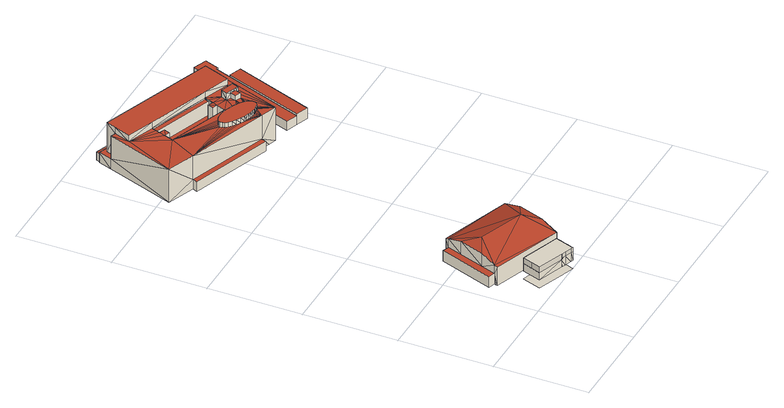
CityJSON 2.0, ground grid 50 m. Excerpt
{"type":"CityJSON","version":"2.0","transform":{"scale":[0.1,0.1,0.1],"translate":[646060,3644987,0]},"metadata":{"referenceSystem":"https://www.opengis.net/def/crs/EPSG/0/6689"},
"CityObjects":{
"building1":{"type":"Building","attributes":{"対照番号":"32019","class":"3001","usage":"422","yearOfConstruction":1987,"measuredHeight":7.1,"storeysAboveGround":2,"storeysBelowGround":0,"BuildingIDAttribute.prefecture":"43","BuildingIDAttribute.city":"43206","BuildingDetailAttribute.totalFloorArea":1148,"BuildingDetailAttribute.buildingFootprintArea":765,"BuildingDetailAttribute.buildingStructureType":"603","BuildingDetailAttribute.buildingStructureOrgType":"603","BuildingDetailAttribute.urbanPlanType":"21","BuildingDetailAttribute.majorUsage":"422","BuildingDetailAttribute.orgUsage2":"4223","BuildingDetailAttribute.surveyYear":2022,"RiverFloodingRiskAttribute.description":"1","RiverFloodingRiskAttribute.rank":"1","RiverFloodingRiskAttribute.depth":0.08,"RiverFloodingRiskAttribute.adminType":"1","RiverFloodingRiskAttribute.scale":"1","RiverFloodingRiskAttribute.duration":29,"HighTideRiskAttribute.description":"1","HighTideRiskAttribute.rankOrg":"4","HighTideRiskAttribute.depth":2.01},"geometry":[{"type":"MultiSurface","lod":"2","boundaries":[[[0,1,2]],[[3,1,0]],[[0,2,4]],[[0,4,5]],[[0,5,6]],[[7,8,9]],[[10,11,9]],[[12,11,13]],[[13,11,10]],[[14,11,12]],[[15,16,7]],[[8,10,9]],[[16,8,7]],[[14,12,17]],[[18,9,3]],[[3,9,11]],[[19,3,0]],[[3,11,20]],[[21,18,3]],[[7,9,18]],[[22,19,0]],[[21,3,19]],[[23,24,5]],[[24,6,5]],[[25,26,27]],[[27,26,28]],[[27,28,29]],[[14,17,26]],[[25,14,26]],[[30,29,31]],[[25,27,32]],[[30,27,29]],[[25,32,33]],[[34,23,5]],[[34,27,30]],[[34,30,23]],[[26,17,12,13,10,8,16,15,35,36,37,38,39,40,31,29,28]],[[24,22,0,6]],[[36,21,24]],[[24,23,39]],[[18,21,35]],[[21,19,24]],[[24,19,22]],[[38,24,39]],[[37,36,24]],[[37,24,38]],[[18,35,15]],[[35,21,36]],[[18,15,7]],[[41,32,34]],[[32,27,34]],[[41,34,4]],[[4,34,5]],[[42,20,43]],[[42,1,20]],[[20,44,43]],[[20,1,3]],[[44,33,43]],[[44,25,33]],[[33,32,43]],[[32,41,43]],[[20,11,44]],[[44,11,14]],[[44,14,25]],[[31,40,39,23,30]],[[4,2,41]],[[41,2,43]],[[43,2,42]],[[42,2,1]],[[45,46,47,48,49,50,51,52,53,54,55,56,57,58,59,60,61]],[[36,62,63,37]],[[35,64,62,36]],[[15,65,64,35]],[[16,66,65,15]],[[8,67,66,16]],[[10,68,67,8]],[[13,69,68,10]],[[12,70,69,13]],[[17,71,70,12]],[[26,72,71,17]],[[28,73,72,26]],[[29,74,73,28]],[[31,75,74,29]],[[40,76,75,31]],[[39,77,76,40]],[[38,78,77,39]],[[37,63,78,38]],[[62,64,65,66,67,68,69,70,71,72,73,74,75,76,77,78,63]]],"semantics":{"surfaces":[{"type":"WallSurface"},{"type":"RoofSurface"},{"type":"GroundSurface"}],"values":[0,0,0,0,0,0,0,0,0,0,0,0,0,0,1,1,1,1,1,1,1,1,1,1,0,0,0,0,0,0,0,0,0,1,1,1,2,0,0,0,0,0,0,0,0,0,0,0,0,0,0,0,0,0,0,0,0,0,0,1,1,1,1,1,0,1,1,1,1,null,null,null,null,null,null,null,null,null,null,null,null,null,null,null,null,null,null,null]}}]},
"building2":{"type":"Building","attributes":{"対照番号":"32054","class":"3002","usage":"422","yearOfConstruction":"0001","measuredHeight":16.3,"storeysAboveGround":2,"storeysBelowGround":0,"BuildingIDAttribute.prefecture":"43","BuildingIDAttribute.city":"43206","BuildingDetailAttribute.totalFloorArea":2898,"BuildingDetailAttribute.buildingFootprintArea":1449,"BuildingDetailAttribute.buildingStructureType":"602","BuildingDetailAttribute.buildingStructureOrgType":"602","BuildingDetailAttribute.urbanPlanType":"21","BuildingDetailAttribute.majorUsage":"422","BuildingDetailAttribute.orgUsage2":"4223","BuildingDetailAttribute.surveyYear":2022,"RiverFloodingRiskAttribute.description":"1","RiverFloodingRiskAttribute.rank":"1","RiverFloodingRiskAttribute.depth":0.07,"RiverFloodingRiskAttribute.adminType":"1","RiverFloodingRiskAttribute.scale":"1","RiverFloodingRiskAttribute.duration":64.1,"HighTideRiskAttribute.description":"1","HighTideRiskAttribute.rankOrg":"4","HighTideRiskAttribute.depth":2.64},"geometry":[{"type":"Solid","lod":"2","boundaries":[[[[79,80,81,82]],[[83,84,85]],[[82,81,86,87]],[[88,89,90]],[[91,92,93]],[[88,93,94]],[[88,91,93]],[[88,94,89]],[[95,94,96]],[[89,94,95]],[[96,97,98,99,95]],[[95,100,90]],[[99,100,95]],[[84,100,85]],[[90,100,84]],[[95,90,89]],[[101,102,80,79]],[[91,90,103]],[[103,90,84]],[[103,84,83]],[[88,90,91]],[[104,91,103]],[[105,106,101,79,82,87,98,97,96,94,93,92]],[[92,91,104,105]],[[107,86,81,80,102,108]],[[86,107,100]],[[108,103,83]],[[102,104,103]],[[107,108,85]],[[102,103,108]],[[108,83,85]],[[102,105,104]],[[100,107,85]],[[102,106,105]],[[101,106,102]],[[99,86,100]],[[99,98,86]],[[98,87,86]]]],"semantics":{"surfaces":[{"type":"WallSurface"},{"type":"RoofSurface"},{"type":"GroundSurface"}],"values":[[0,1,0,1,0,0,0,0,0,0,0,1,1,1,1,1,0,1,1,1,1,1,2,0,1,0,0,0,0,0,0,0,0,0,0,0,0,0]]}}]},
"building3":{"type":"Building","attributes":{"name":"玉名市役所","対照番号":"32207","class":"3002","usage":"421","yearOfConstruction":"0001","measuredHeight":23.2,"storeysAboveGround":4,"storeysBelowGround":0,"BuildingIDAttribute.prefecture":"43","BuildingIDAttribute.city":"43206","BuildingDetailAttribute.totalFloorArea":13633,"BuildingDetailAttribute.buildingFootprintArea":3408,"BuildingDetailAttribute.buildingStructureType":"603","BuildingDetailAttribute.buildingStructureOrgType":"603","BuildingDetailAttribute.urbanPlanType":"21","BuildingDetailAttribute.majorUsage":"421","BuildingDetailAttribute.orgUsage2":"4211","BuildingDetailAttribute.surveyYear":2022,"RiverFloodingRiskAttribute.description":"1","RiverFloodingRiskAttribute.rank":"2","RiverFloodingRiskAttribute.depth":2.5,"RiverFloodingRiskAttribute.adminType":"1","RiverFloodingRiskAttribute.scale":"2","RiverFloodingRiskAttribute.duration":65.3,"HighTideRiskAttribute.description":"1","HighTideRiskAttribute.rankOrg":"5","HighTideRiskAttribute.depth":3.48},"geometry":[{"type":"Solid","lod":"2","boundaries":[[[[109,110,111,112]],[[113,114,115,116]],[[117,118,119,120]],[[121,122,123,124]],[[125,126,122,121]],[[127,128,129,130]],[[131,132,133,134]],[[135,136,137,138]],[[113,139,140]],[[114,113,140]],[[114,140,141]],[[114,141,142]],[[114,142,143]],[[144,145,146,147]],[[148,149,118,117]],[[150,151,152,153]],[[154,155,156,157,158,159,160,161]],[[162,161,160,163]],[[164,115,114,143]],[[165,166,167]],[[168,167,169]],[[165,170,166]],[[137,168,171]],[[165,167,168]],[[171,168,169]],[[137,171,172]],[[173,170,165]],[[174,137,172]],[[138,137,174]],[[153,152,175,176]],[[130,129,177,178]],[[112,111,179,180]],[[181,155,154]],[[182,181,154]],[[182,154,161]],[[182,161,162]],[[182,162,183]],[[184,185,186,187]],[[170,173,188,135,138,174,189,190,191,192,184,187,193,194,195]],[[196,197,145,144]],[[198,199,200]],[[200,199,201]],[[200,201,202]],[[202,201,203]],[[204,205,206]],[[207,208,209]],[[210,208,211]],[[204,212,213]],[[214,207,209]],[[211,215,216]],[[217,212,216]],[[214,218,219]],[[215,217,216]],[[210,211,216]],[[220,221,218]],[[218,221,219]],[[213,212,217]],[[208,210,209]],[[214,209,218]],[[222,221,220]],[[204,213,205]],[[222,220,223]],[[205,147,206]],[[147,146,206]],[[224,225,226,227]],[[228,225,159]],[[225,224,163]],[[225,163,160]],[[225,160,159]],[[228,159,158]],[[229,230,231]],[[230,232,233]],[[231,230,233]],[[234,235,151,150]],[[236,237,182,183]],[[187,186,238,193]],[[237,181,182]],[[228,226,225]],[[239,226,228]],[[240,181,237]],[[203,241,239]],[[242,177,240]],[[181,140,139]],[[243,242,241]],[[244,245,228]],[[129,246,141]],[[141,140,181]],[[128,246,129]],[[229,244,247]],[[179,111,248]],[[111,249,248]],[[249,229,247]],[[232,111,110]],[[177,205,110]],[[129,181,177]],[[239,228,250]],[[177,181,240]],[[241,203,201]],[[203,239,251]],[[177,242,117]],[[252,242,243]],[[253,243,241]],[[229,245,244]],[[245,254,228]],[[129,141,181]],[[230,249,111]],[[232,230,111]],[[110,214,232]],[[177,147,205]],[[205,213,110]],[[255,250,228]],[[239,250,150]],[[241,201,199]],[[239,256,251]],[[148,117,242]],[[117,120,177]],[[252,125,242]],[[253,241,257]],[[254,255,228]],[[230,229,249]],[[207,214,110]],[[232,214,153]],[[177,144,147]],[[213,217,110]],[[150,250,234]],[[134,239,150]],[[241,199,258]],[[239,259,256]],[[148,242,124]],[[177,120,260]],[[242,125,121]],[[241,261,257]],[[208,207,110]],[[214,219,153]],[[232,153,176]],[[144,177,196]],[[215,110,217]],[[259,239,134]],[[134,150,131]],[[241,258,262]],[[124,242,121]],[[196,177,260]],[[241,263,261]],[[110,211,208]],[[219,221,153]],[[215,211,110]],[[131,150,264]],[[265,241,262]],[[241,265,263]],[[221,222,153]],[[264,150,266]],[[222,150,153]],[[266,150,222]],[[262,267,265]],[[267,263,265]],[[258,268,262]],[[269,261,263]],[[270,257,261]],[[257,271,253]],[[243,253,272]],[[252,243,273]],[[125,252,126]],[[126,252,273]],[[273,243,272]],[[198,258,199]],[[253,271,272]],[[198,268,258]],[[274,271,257]],[[268,267,262]],[[274,257,270]],[[269,263,267]],[[270,261,269]],[[143,142,275,127,130,178,109,112,180,276,277,164]],[[278,132,264]],[[132,131,264]],[[278,264,266]],[[278,266,279]],[[134,133,280,259]],[[238,281,242]],[[281,241,242]],[[238,242,240]],[[191,281,192]],[[239,241,281]],[[194,238,240]],[[194,193,238]],[[239,281,190]],[[190,281,191]],[[247,244,115]],[[249,247,115]],[[244,116,115]],[[249,115,277]],[[277,115,164]],[[282,175,283]],[[283,235,284]],[[282,283,285]],[[282,233,175]],[[175,233,232]],[[175,232,176]],[[283,284,285]],[[235,286,284]],[[234,250,235]],[[250,286,235]],[[188,287,136,135]],[[124,123,149,148]],[[275,246,128,127]],[[174,172,227]],[[189,174,227]],[[189,227,190]],[[227,226,239]],[[190,227,239]],[[259,280,288,256]],[[194,236,195]],[[240,236,194]],[[240,237,236]],[[236,166,195]],[[170,195,166]],[[244,157,139]],[[244,228,157]],[[181,139,156]],[[244,139,113]],[[116,244,113]],[[157,156,139]],[[228,158,157]],[[156,155,181]],[[142,141,246,275]],[[260,289,197,196]],[[255,290,286,250]],[[178,177,110,109]],[[180,179,248,276]],[[173,165,287,188]],[[281,238,186,185]],[[285,284,286,290,231,233,282]],[[283,175,152,151,235]],[[220,218,209,210,216,212,204,206,146,145,197,289,119,118,149,123,122,126,273,272,271,274,270,269,267,268,198,200,202,288,280,133,132,278,279,223]],[[192,281,185,184]],[[276,248,249,277]],[[203,251,202]],[[202,251,288]],[[288,251,256]],[[245,231,254]],[[245,229,231]],[[231,290,254]],[[290,255,254]],[[222,223,279,266]],[[224,227,172,171,169,167,166,236,183,162,163]],[[137,136,287,165,168]],[[120,119,289,260]]]],"semantics":{"surfaces":[{"type":"WallSurface"},{"type":"RoofSurface"},{"type":"GroundSurface"}],"values":[[0,1,0,0,0,0,0,0,0,0,0,0,0,0,0,0,1,0,0,0,0,0,0,0,0,0,0,0,0,0,0,0,0,0,0,0,0,0,2,0,0,0,0,0,0,0,0,0,0,0,0,0,0,0,0,0,0,0,0,0,0,0,0,0,0,0,0,0,0,0,0,0,0,0,0,0,1,1,1,1,1,1,1,1,1,1,1,1,1,1,1,1,1,1,1,1,1,1,1,1,1,1,1,1,1,1,1,1,1,1,1,1,1,1,1,1,1,1,1,1,1,1,1,1,1,1,1,1,1,1,1,1,1,1,1,1,1,1,1,1,1,1,1,1,1,1,1,1,1,1,1,1,1,0,0,0,0,0,0,0,0,0,0,0,0,0,0,0,0,0,0,0,1,0,0,0,0,0,0,0,0,0,0,0,0,0,0,0,0,0,0,0,0,0,0,0,0,0,0,0,0,0,0,0,0,0,0,0,0,0,0,0,0,0,0,0,0,0,0,0,0,0,0,0,0,0,0,0,0,0,1,1,1,1,0,0,0,0,0,0,0,0,0,0,1,1,0]]}}]},
"building4":{"type":"Building","attributes":{"class":"3002","usage":"461","yearOfConstruction":"0001","measuredHeight":6,"storeysAboveGround":9999,"storeysBelowGround":9999,"BuildingIDAttribute.prefecture":"43","BuildingIDAttribute.city":"43206","BuildingDetailAttribute.totalFloorArea":-9999,"BuildingDetailAttribute.buildingFootprintArea":-9999,"BuildingDetailAttribute.buildingStructureType":"611","BuildingDetailAttribute.buildingStructureOrgType":"611","BuildingDetailAttribute.urbanPlanType":"21","BuildingDetailAttribute.majorUsage":"461","BuildingDetailAttribute.orgUsage2":"9999","BuildingDetailAttribute.surveyYear":"0001","RiverFloodingRiskAttribute.description":"1","RiverFloodingRiskAttribute.rank":"2","RiverFloodingRiskAttribute.depth":2.48,"RiverFloodingRiskAttribute.adminType":"1","RiverFloodingRiskAttribute.scale":"2","RiverFloodingRiskAttribute.duration":65.2,"HighTideRiskAttribute.description":"1","HighTideRiskAttribute.rankOrg":"5","HighTideRiskAttribute.depth":3.47},"geometry":[{"type":"Solid","lod":"2","boundaries":[[[[291,292,293,294]],[[295,296,293,292]],[[297,296,295,298]],[[294,293,296,297]],[[291,294,297,298]],[[298,295,292,291]]]],"semantics":{"surfaces":[{"type":"WallSurface"},{"type":"RoofSurface"},{"type":"GroundSurface"}],"values":[[0,1,0,0,2,0]]}}]},
"building5":{"type":"Building","attributes":{"class":"3003","usage":"461","yearOfConstruction":"0001","measuredHeight":5.1,"storeysAboveGround":9999,"storeysBelowGround":9999,"BuildingIDAttribute.prefecture":"43","BuildingIDAttribute.city":"43206","BuildingDetailAttribute.totalFloorArea":-9999,"BuildingDetailAttribute.buildingFootprintArea":-9999,"BuildingDetailAttribute.buildingStructureType":"611","BuildingDetailAttribute.buildingStructureOrgType":"611","BuildingDetailAttribute.urbanPlanType":"21","BuildingDetailAttribute.majorUsage":"461","BuildingDetailAttribute.orgUsage2":"9999","BuildingDetailAttribute.surveyYear":"0001","RiverFloodingRiskAttribute.description":"1","RiverFloodingRiskAttribute.rank":"2","RiverFloodingRiskAttribute.depth":0.92,"RiverFloodingRiskAttribute.adminType":"1","RiverFloodingRiskAttribute.scale":"1","RiverFloodingRiskAttribute.duration":65.2,"HighTideRiskAttribute.description":"1","HighTideRiskAttribute.rankOrg":"5","HighTideRiskAttribute.depth":3.46},"geometry":[{"type":"Solid","lod":"2","boundaries":[[[[299,300,301,302,303,304,305,306]],[[307,308,309,310,311,312]],[[304,309,308,305]],[[301,311,310,302]],[[299,307,312,300]],[[300,312,311,301]],[[304,303,302,310,309]],[[299,306,305,308,307]]]],"semantics":{"surfaces":[{"type":"GroundSurface"},{"type":"RoofSurface"},{"type":"WallSurface"}],"values":[[0,1,2,2,2,2,2,2]]}}]}
},
"vertices":[
[323,45,103],[344,37,108],[323,45,108],[344,37,103],[200,89,108],[200,89,93],[323,45,93],[387,1,98],[394,20,47],[394,20,103],[399,36,47],[405,52,111],[414,78,47],[405,52,47],[423,104,98],[387,1,47],[390,10,47],[423,104,47],[375,5,98],[321,24,98],[356,69,111],[341,17,98],[316,26,98],[175,76,89],[316,26,89],[374,121,98],[374,121,47],[230,171,93],[230,171,47],[221,174,47],[212,177,89],[212,177,47],[230,171,108],[374,121,108],[216,131,93],[375,5,47],[341,17,47],[321,24,47],[316,26,47],[175,76,47],[194,127,47],[216,131,118],[356,69,115],[359,80,118],[359,80,108],[341,17,0],[375,5,0],[387,1,0],[390,10,0],[394,20,0],[399,36,0],[405,52,0],[414,78,0],[423,104,0],[374,121,0],[230,171,0],[221,174,0],[212,177,0],[194,127,0],[175,76,0],[316,26,0],[321,24,0],[341,17,122],[321,24,122],[375,5,122],[387,1,122],[390,10,122],[394,20,122],[399,36,122],[405,52,122],[414,78,122],[423,104,122],[374,121,122],[230,171,122],[221,174,122],[212,177,122],[194,127,122],[175,76,122],[316,26,122],
[20,267,47],[20,267,108],[122,556,108],[122,556,47],[83,333,183],[171,374,210],[130,467,183],[157,544,108],[157,544,47],[461,197,183],[509,334,183],[417,286,210],[429,105,151],[429,105,47],[461,197,47],[509,334,47],[542,429,151],[542,429,47],[352,495,47],[163,561,47],[163,561,151],[157,544,157],[55,254,47],[55,254,108],[55,254,157],[50,238,151],[50,238,47],[53,246,47],[130,467,108],[83,333,108],
[560,1906,149],[560,1906,236],[577,1953,236],[577,1953,149],[277,2153,227],[269,2129,227],[600,2010,227],[609,2033,227],[426,1866,236],[426,1866,263],[427,1872,263],[427,1872,236],[439,1832,236],[439,1832,263],[431,1843,263],[431,1843,236],[454,1817,236],[454,1817,263],[278,2062,149],[278,2062,236],[249,2072,236],[249,2072,149],[647,1802,236],[647,1802,263],[647,1793,263],[647,1793,236],[238,2372,43],[238,2372,91],[230,2351,91],[230,2351,43],[277,2153,236],[269,2129,236],[260,2106,236],[260,2106,149],[269,2129,149],[451,1889,236],[451,1889,263],[466,1892,263],[466,1892,236],[427,1854,236],[427,1854,263],[681,1880,236],[681,1880,263],[650,1892,263],[650,1892,236],[165,2292,271],[133,2205,271],[277,2153,271],[609,2033,271],[751,1981,271],[783,2069,271],[802,2120,271],[184,2344,271],[184,2344,102],[802,2120,102],[600,2010,149],[167,2374,91],[163,2375,102],[167,2374,102],[223,2353,91],[223,2353,102],[163,2375,43],[230,2351,102],[836,2132,102],[167,2374,43],[836,2132,43],[661,1922,263],[661,1922,236],[232,2025,236],[232,2025,149],[550,1963,236],[550,1963,149],[133,2205,236],[165,2292,236],[165,2292,102],[585,1701,43],[585,1701,98],[147,1857,98],[147,1857,43],[175,2396,43],[810,2059,43],[680,1696,43],[637,1711,43],[594,1726,43],[156,1882,43],[7,1936,43],[137,2302,43],[438,1883,236],[438,1883,263],[604,1764,263],[604,1764,236],[620,1767,263],[620,1767,236],[631,1771,263],[631,1771,236],[501,1891,263],[484,1893,236],[484,1893,263],[580,1865,236],[566,1871,236],[580,1865,263],[559,1874,263],[559,1874,236],[519,1888,263],[501,1891,236],[585,1862,236],[539,1882,236],[539,1882,263],[519,1888,236],[605,1852,263],[605,1852,236],[621,1841,263],[621,1841,236],[633,1830,236],[633,1830,263],[783,2069,102],[783,2069,236],[810,2059,236],[810,2059,102],[751,1981,236],[649,1965,236],[639,1937,236],[649,1965,275],[636,1931,236],[636,1931,275],[693,1910,236],[693,1910,263],[137,2302,102],[137,2302,236],[156,1882,98],[680,1696,236],[7,1936,236],[594,1726,236],[156,1882,236],[497,1791,236],[609,2033,236],[651,1965,236],[290,2095,236],[600,2010,236],[561,1993,236],[590,1982,236],[708,1905,236],[635,1774,236],[475,1803,236],[515,1782,236],[682,1954,236],[721,1940,236],[639,1776,236],[527,1778,236],[588,1764,236],[645,1784,236],[431,1878,236],[541,1773,236],[587,1765,236],[556,1769,236],[644,1811,236],[572,1766,236],[639,1821,236],[572,1766,263],[588,1764,263],[556,1769,263],[541,1773,263],[515,1782,263],[497,1791,263],[475,1803,263],[527,1778,263],[290,2095,149],[561,1993,149],[590,1982,149],[644,1811,263],[639,1821,263],[645,1784,263],[594,1726,98],[661,1922,275],[678,1916,263],[693,1910,275],[678,1916,275],[708,1905,275],[175,2396,91],[639,1776,263],[431,1878,263],[721,1940,275],
[1064,2061,44],[1064,2061,104],[908,1636,104],[908,1636,44],[999,2085,104],[843,1659,104],[843,1659,44],[999,2085,44],
[1038,2165,43],[1027,2169,43],[842,1660,43],[780,1683,43],[887,1976,43],[994,2270,43],[1066,2243,43],[1052,2204,43],[1038,2165,94],[1066,2243,94],[994,2270,94],[780,1683,94],[842,1660,94],[1027,2169,94]
]}
